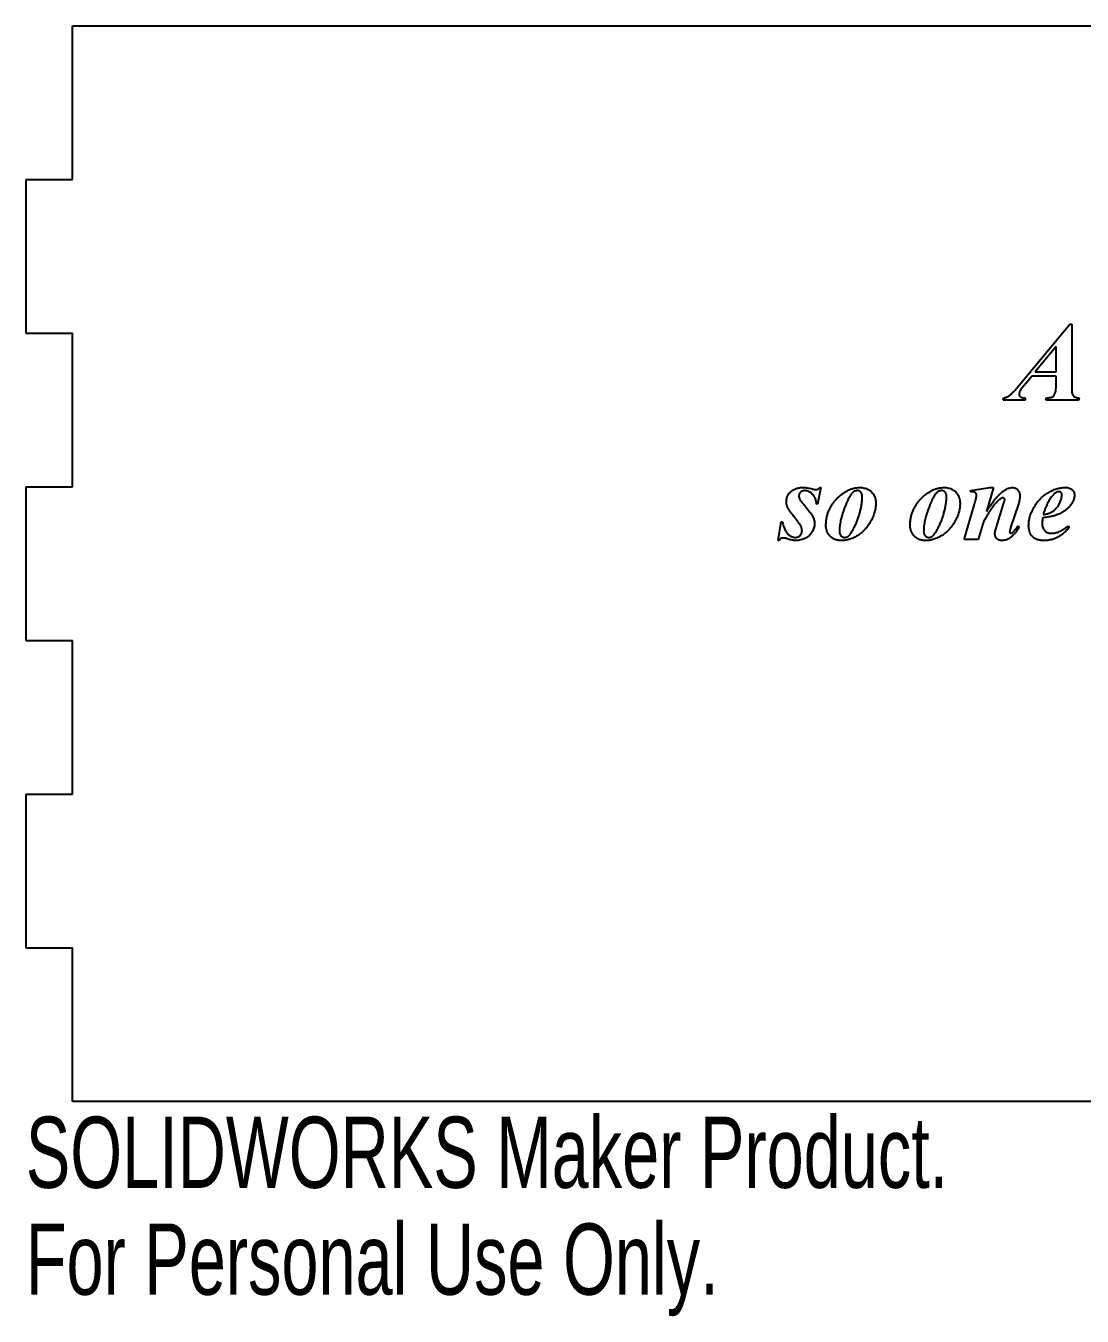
# Model space of a CAD drawing. Header units: inches. Extents: x -17.5 to 0, y -0.6 to 2.9.
# Drawn here: x -17.5 to -14.677, y -0.573 to 2.875 of the extents above; entities that cross this region are included whole.
import ezdxf

# ---------------------------------------------------------------- set-up
doc = ezdxf.new("R2010")
doc.units = ezdxf.units.IN
doc.header["$MEASUREMENT"] = 0
doc.styles.add('SLDTEXTSTYLE0', font='TXT', dxfattribs={"width": 0.7})

msp = doc.modelspace()

# ---------------------------------------------------------------- linework, layer by layer
at = {"color": 7, "linetype": 'Continuous', "lineweight": 25}
for p, q in [((-17.375, 2.875), (0, 2.875)), ((-17.375, 2.4643), (-17.375, 2.875)), ((-17.5, 2.4643), (-17.5, 2.0536)), ((-17.5, 2.4643), (-17.375, 2.4643)), ((-14.8494, 1.9101), (-14.7106, 2.0778)), ((-14.7106, 2.0778), (-14.705, 2.0778)), ((-14.705, 2.0778), (-14.705, 1.9002)), ((-17.5, 2.0536), (-17.375, 2.0536)), ((-17.375, 1.6429), (-17.375, 2.0536)), ((-14.7467, 2.0177), (-14.8027, 1.95)), ((-14.7467, 1.95), (-14.7467, 2.0177)), ((-14.8118, 1.9389), (-14.8219, 1.9267)), ((-14.7467, 1.9389), (-14.8118, 1.9389)), ((-14.8027, 1.95), (-14.7467, 1.95)), ((-14.7467, 1.9111), (-14.7467, 1.9389)), ((-14.8219, 1.9267), (-14.8383, 1.9069)), ((-14.8885, 1.875), (-14.887, 1.8806)), ((-14.8297, 1.875), (-14.8885, 1.875)), ((-14.8297, 1.8806), (-14.8297, 1.875)), ((-14.7744, 1.875), (-14.7728, 1.8806)), ((-14.687, 1.875), (-14.7744, 1.875)), ((-14.6855, 1.8806), (-14.687, 1.875)), ((-17.5, 1.6429), (-17.5, 1.2321)), ((-17.5, 1.6429), (-17.375, 1.6429)), ((-15.3758, 1.6412), (-15.3842, 1.5967)), ((-15.3786, 1.6412), (-15.3758, 1.6412)), ((-14.9758, 1.6329), (-14.9239, 1.6412)), ((-14.9758, 1.6301), (-14.9758, 1.6329)), ((-14.9145, 1.6412), (-14.9333, 1.5769)), ((-14.9239, 1.6412), (-14.9145, 1.6412)), ((-15.3842, 1.5967), (-15.3869, 1.5967)), ((-14.9925, 1.5023), (-14.965, 1.5966)), ((-14.9066, 1.5358), (-14.8863, 1.5999)), ((-14.8477, 1.5969), (-14.8685, 1.5339)), ((-15.4897, 1.4995), (-15.4814, 1.5495)), ((-15.4814, 1.5495), (-15.4786, 1.5495)), ((-14.942, 1.5467), (-14.955, 1.5023)), ((-14.8485, 1.5384), (-14.8457, 1.5351)), ((-14.7147, 1.5384), (-14.7119, 1.5347)), ((-15.4869, 1.4995), (-15.4897, 1.4995)), ((-14.955, 1.5023), (-14.9925, 1.5023)), ((-17.5, 1.2321), (-17.375, 1.2321)), ((-17.375, 0.8214), (-17.375, 1.2321)), ((-17.5, 0.8214), (-17.5, 0.4107)), ((-17.5, 0.8214), (-17.375, 0.8214)), ((-17.5, 0.4107), (-17.375, 0.4107)), ((-17.375, 0), (-17.375, 0.4107)), ((0, 0), (-17.375, 0))]:
    msp.add_line(p, q, dxfattribs=at)
for points, knots in [([(-14.8729, 1.8861), (-14.8722, 1.8866), (-14.8706, 1.8878), (-14.8682, 1.8898), (-14.8657, 1.8923), (-14.8628, 1.8951), (-14.8598, 1.8983), (-14.8565, 1.9018), (-14.853, 1.9058), (-14.8506, 1.9086), (-14.8494, 1.9101)], [0, 0, 0, 0, 0.080868, 0.174027, 0.279711, 0.397173, 0.529228, 0.672323, 0.830163, 1, 1, 1, 1]), ([(-14.8443, 1.8971), (-14.8447, 1.896), (-14.8456, 1.8939), (-14.8457, 1.8916), (-14.8458, 1.8905)], [0, 0, 0, 0, 0.51083, 1, 1, 1, 1]), ([(-14.8383, 1.9069), (-14.8396, 1.9052), (-14.8418, 1.9021), (-14.8435, 1.8987), (-14.8443, 1.8971)], [0, 0, 0, 0, 0.543214, 1, 1, 1, 1]), ([(-14.7582, 1.8824), (-14.7575, 1.8828), (-14.7561, 1.8836), (-14.7542, 1.8854), (-14.7524, 1.8877), (-14.7506, 1.8905), (-14.7491, 1.8941), (-14.7479, 1.8988), (-14.7471, 1.9046), (-14.7468, 1.9088), (-14.7467, 1.9111)], [0, 0, 0, 0, 0.0722744, 0.1520814, 0.2399045, 0.3400598, 0.4597177, 0.608158, 0.7873373, 1, 1, 1, 1]), ([(-14.705, 1.9002), (-14.7049, 1.8986), (-14.7048, 1.8958), (-14.7041, 1.8917), (-14.7026, 1.8884), (-14.7006, 1.8856), (-14.6978, 1.8836), (-14.6943, 1.8821), (-14.6902, 1.881), (-14.6871, 1.8807), (-14.6855, 1.8806)], [0, 0, 0, 0, 0.1458886, 0.2735553, 0.3860834, 0.4890821, 0.5940039, 0.7114123, 0.8449916, 1, 1, 1, 1]), ([(-14.887, 1.8806), (-14.8857, 1.8808), (-14.8831, 1.8813), (-14.8795, 1.8825), (-14.8761, 1.8841), (-14.874, 1.8854), (-14.8729, 1.8861)], [0, 0, 0, 0, 0.259532, 0.50934, 0.756924, 1, 1, 1, 1]), ([(-14.8458, 1.8905), (-14.8458, 1.8899), (-14.8457, 1.8887), (-14.8448, 1.887), (-14.8437, 1.8853), (-14.842, 1.8838), (-14.8398, 1.8825), (-14.837, 1.8815), (-14.8335, 1.8808), (-14.831, 1.8807), (-14.8297, 1.8806)], [0, 0, 0, 0, 0.084301, 0.171358, 0.265927, 0.373966, 0.495905, 0.638125, 0.806687, 1, 1, 1, 1]), ([(-14.7728, 1.8806), (-14.7709, 1.8807), (-14.7676, 1.881), (-14.7633, 1.8815), (-14.7603, 1.8819), (-14.7588, 1.8823), (-14.7582, 1.8824)], [0, 0, 0, 0, 0.386808, 0.682625, 0.885173, 1, 1, 1, 1]), ([(-15.4675, 1.6039), (-15.4675, 1.6052), (-15.4674, 1.6077), (-15.4668, 1.6115), (-15.4659, 1.6151), (-15.4646, 1.6185), (-15.4629, 1.6218), (-15.4609, 1.6249), (-15.4584, 1.6278), (-15.4556, 1.6306), (-15.4525, 1.6331), (-15.4491, 1.6353), (-15.4453, 1.6371), (-15.4413, 1.6386), (-15.4369, 1.6397), (-15.4322, 1.6406), (-15.4273, 1.6411), (-15.4239, 1.6411), (-15.4221, 1.6412)], [0, 0, 0, 0, 0.059206, 0.117017, 0.172813, 0.228349, 0.283605, 0.339563, 0.39695, 0.45597, 0.516732, 0.578175, 0.641074, 0.706379, 0.774283, 0.845821, 0.920436, 1, 1, 1, 1]), ([(-15.4185, 1.6329), (-15.4196, 1.6328), (-15.4217, 1.6327), (-15.4247, 1.6319), (-15.4274, 1.6307), (-15.4298, 1.629), (-15.4317, 1.6269), (-15.4331, 1.6246), (-15.434, 1.6221), (-15.4341, 1.6203), (-15.4342, 1.6194)], [0, 0, 0, 0, 0.142331, 0.273091, 0.401783, 0.528907, 0.653372, 0.767895, 0.882167, 1, 1, 1, 1]), ([(-15.4221, 1.6412), (-15.4205, 1.6411), (-15.417, 1.6411), (-15.4115, 1.6403), (-15.4054, 1.6392), (-15.4013, 1.6381), (-15.3991, 1.6376)], [0, 0, 0, 0, 0.213653, 0.4494, 0.711873, 1, 1, 1, 1]), ([(-15.3869, 1.5967), (-15.3871, 1.5981), (-15.3873, 1.6008), (-15.388, 1.6046), (-15.389, 1.6083), (-15.3902, 1.6117), (-15.3917, 1.615), (-15.3934, 1.6179), (-15.3954, 1.6207), (-15.3985, 1.6239), (-15.4024, 1.6275), (-15.4076, 1.6305), (-15.413, 1.6325), (-15.4167, 1.6327), (-15.4185, 1.6329)], [0, 0, 0, 0, 0.077861, 0.152341, 0.223862, 0.292897, 0.359225, 0.425334, 0.489584, 0.554298, 0.677497, 0.790085, 0.895581, 1, 1, 1, 1]), ([(-15.3991, 1.6376), (-15.398, 1.6373), (-15.396, 1.6368), (-15.3931, 1.6362), (-15.3905, 1.6359), (-15.3889, 1.6358), (-15.3882, 1.6358)], [0, 0, 0, 0, 0.301428, 0.568151, 0.800344, 1, 1, 1, 1]), ([(-15.3882, 1.6358), (-15.3872, 1.6359), (-15.3854, 1.636), (-15.3827, 1.6371), (-15.3804, 1.6388), (-15.3792, 1.6404), (-15.3786, 1.6412)], [0, 0, 0, 0, 0.248846, 0.485926, 0.732908, 1, 1, 1, 1]), ([(-15.3619, 1.5409), (-15.3618, 1.5443), (-15.3616, 1.551), (-15.3601, 1.5609), (-15.3576, 1.5705), (-15.354, 1.5796), (-15.3496, 1.5883), (-15.3448, 1.5965), (-15.3393, 1.604), (-15.3333, 1.611), (-15.3269, 1.6175), (-15.3198, 1.6233), (-15.3124, 1.6284), (-15.3046, 1.6329), (-15.2964, 1.6366), (-15.288, 1.6393), (-15.2795, 1.6409), (-15.2737, 1.6411), (-15.2708, 1.6412)], [0, 0, 0, 0, 0.068373, 0.135108, 0.201218, 0.267276, 0.332787, 0.396645, 0.459164, 0.521042, 0.582325, 0.643264, 0.703651, 0.764819, 0.825173, 0.88396, 0.941824, 1, 1, 1, 1]), ([(-15.2898, 1.6283), (-15.2907, 1.6274), (-15.2926, 1.6255), (-15.2952, 1.6219), (-15.298, 1.6177), (-15.3009, 1.6126), (-15.3038, 1.6068), (-15.3068, 1.6002), (-15.3099, 1.5929), (-15.313, 1.5849), (-15.316, 1.5766), (-15.3186, 1.5684), (-15.3208, 1.5604), (-15.3227, 1.5527), (-15.324, 1.5451), (-15.3251, 1.5377), (-15.3257, 1.5305), (-15.3258, 1.5258), (-15.3258, 1.5235)], [0, 0, 0, 0, 0.033249, 0.072559, 0.117666, 0.169098, 0.227007, 0.290985, 0.362132, 0.439493, 0.518973, 0.59539, 0.668972, 0.739827, 0.808386, 0.874496, 0.93831, 1, 1, 1, 1]), ([(-15.2769, 1.6329), (-15.2781, 1.6328), (-15.2805, 1.6327), (-15.284, 1.6318), (-15.2871, 1.6304), (-15.2889, 1.629), (-15.2898, 1.6283)], [0, 0, 0, 0, 0.267997, 0.517347, 0.757714, 1, 1, 1, 1]), ([(-15.2647, 1.6168), (-15.2648, 1.618), (-15.2648, 1.6203), (-15.2655, 1.6235), (-15.2667, 1.6263), (-15.2683, 1.6287), (-15.2702, 1.6305), (-15.2723, 1.6319), (-15.2745, 1.6327), (-15.2761, 1.6328), (-15.2769, 1.6329)], [0, 0, 0, 0, 0.160943, 0.307485, 0.440153, 0.565263, 0.682999, 0.791977, 0.894836, 1, 1, 1, 1]), ([(-15.2708, 1.6412), (-15.2689, 1.6411), (-15.2652, 1.641), (-15.2596, 1.64), (-15.2542, 1.6383), (-15.2491, 1.6359), (-15.2443, 1.633), (-15.2402, 1.6294), (-15.2366, 1.6253), (-15.2337, 1.6207), (-15.2314, 1.6158), (-15.2298, 1.6105), (-15.2288, 1.605), (-15.2287, 1.6013), (-15.2286, 1.5993)], [0, 0, 0, 0, 0.085554, 0.169688, 0.253802, 0.339259, 0.42356, 0.504942, 0.585336, 0.66653, 0.748481, 0.83034, 0.913832, 1, 1, 1, 1]), ([(-15.1369, 1.5409), (-15.1368, 1.5443), (-15.1366, 1.551), (-15.1351, 1.5609), (-15.1326, 1.5705), (-15.129, 1.5796), (-15.1246, 1.5883), (-15.1198, 1.5965), (-15.1143, 1.604), (-15.1083, 1.611), (-15.1019, 1.6175), (-15.0948, 1.6233), (-15.0874, 1.6284), (-15.0796, 1.6329), (-15.0714, 1.6366), (-15.063, 1.6393), (-15.0545, 1.6409), (-15.0487, 1.6411), (-15.0458, 1.6412)], [0, 0, 0, 0, 0.068373, 0.135108, 0.201218, 0.267276, 0.332787, 0.396645, 0.459164, 0.521042, 0.582325, 0.643264, 0.703651, 0.764819, 0.825173, 0.88396, 0.941824, 1, 1, 1, 1]), ([(-15.0648, 1.6283), (-15.0657, 1.6274), (-15.0676, 1.6255), (-15.0702, 1.6219), (-15.073, 1.6177), (-15.0759, 1.6126), (-15.0788, 1.6068), (-15.0818, 1.6002), (-15.0849, 1.5929), (-15.088, 1.5849), (-15.091, 1.5766), (-15.0936, 1.5684), (-15.0958, 1.5604), (-15.0977, 1.5527), (-15.099, 1.5451), (-15.1001, 1.5377), (-15.1007, 1.5305), (-15.1008, 1.5258), (-15.1008, 1.5235)], [0, 0, 0, 0, 0.033249, 0.072559, 0.117666, 0.169098, 0.227007, 0.290985, 0.362132, 0.439493, 0.518973, 0.59539, 0.668972, 0.739827, 0.808386, 0.874496, 0.93831, 1, 1, 1, 1]), ([(-15.0519, 1.6329), (-15.0531, 1.6328), (-15.0555, 1.6327), (-15.059, 1.6318), (-15.0621, 1.6304), (-15.0639, 1.629), (-15.0648, 1.6283)], [0, 0, 0, 0, 0.267997, 0.517347, 0.757714, 1, 1, 1, 1]), ([(-15.0397, 1.6168), (-15.0398, 1.618), (-15.0398, 1.6203), (-15.0405, 1.6235), (-15.0417, 1.6263), (-15.0433, 1.6287), (-15.0452, 1.6305), (-15.0473, 1.6319), (-15.0495, 1.6327), (-15.0511, 1.6328), (-15.0519, 1.6329)], [0, 0, 0, 0, 0.160943, 0.307485, 0.440153, 0.565263, 0.682999, 0.791977, 0.894836, 1, 1, 1, 1]), ([(-15.0458, 1.6412), (-15.0439, 1.6411), (-15.0402, 1.641), (-15.0346, 1.64), (-15.0292, 1.6383), (-15.0241, 1.6359), (-15.0193, 1.633), (-15.0152, 1.6294), (-15.0116, 1.6253), (-15.0087, 1.6207), (-15.0064, 1.6158), (-15.0048, 1.6105), (-15.0038, 1.605), (-15.0037, 1.6013), (-15.0036, 1.5993)], [0, 0, 0, 0, 0.085554, 0.169688, 0.253802, 0.339259, 0.42356, 0.504942, 0.585336, 0.66653, 0.748481, 0.83034, 0.913832, 1, 1, 1, 1]), ([(-14.9593, 1.6189), (-14.9594, 1.62), (-14.9594, 1.6221), (-14.9605, 1.6249), (-14.9623, 1.6273), (-14.9645, 1.6286), (-14.9668, 1.6294), (-14.9692, 1.6298), (-14.9723, 1.63), (-14.9746, 1.6301), (-14.9758, 1.6301)], [0, 0, 0, 0, 0.143692, 0.268193, 0.387578, 0.517103, 0.59867, 0.70577, 0.838043, 1, 1, 1, 1]), ([(-14.9051, 1.6154), (-14.904, 1.6166), (-14.9018, 1.6189), (-14.8986, 1.6222), (-14.8955, 1.6252), (-14.8925, 1.628), (-14.8896, 1.6303), (-14.8868, 1.6324), (-14.8841, 1.6343), (-14.8808, 1.6362), (-14.8767, 1.6382), (-14.8719, 1.6399), (-14.8673, 1.641), (-14.8642, 1.6411), (-14.8628, 1.6412)], [0, 0, 0, 0, 0.096922, 0.187782, 0.272642, 0.351578, 0.425341, 0.493416, 0.556438, 0.614383, 0.721325, 0.820638, 0.912937, 1, 1, 1, 1]), ([(-14.8628, 1.6412), (-14.8615, 1.6411), (-14.859, 1.6409), (-14.8554, 1.6396), (-14.8521, 1.6375), (-14.8492, 1.6345), (-14.8468, 1.6309), (-14.845, 1.6267), (-14.8439, 1.622), (-14.8438, 1.6187), (-14.8438, 1.617)], [0, 0, 0, 0, 0.11115, 0.220348, 0.332299, 0.453462, 0.580543, 0.710706, 0.849887, 1, 1, 1, 1]), ([(-14.8203, 1.5388), (-14.8202, 1.5409), (-14.8202, 1.5449), (-14.8195, 1.551), (-14.8184, 1.5571), (-14.8169, 1.5632), (-14.815, 1.5693), (-14.8126, 1.5754), (-14.8099, 1.5815), (-14.8067, 1.5875), (-14.8032, 1.5934), (-14.7993, 1.5991), (-14.7951, 1.6044), (-14.7906, 1.6094), (-14.7858, 1.6142), (-14.7807, 1.6186), (-14.7753, 1.6227), (-14.7696, 1.6265), (-14.7637, 1.6299), (-14.7578, 1.6329), (-14.752, 1.6355), (-14.746, 1.6375), (-14.7401, 1.6392), (-14.7342, 1.6403), (-14.7283, 1.6411), (-14.7243, 1.6411), (-14.7223, 1.6412)], [0, 0, 0, 0, 0.039082, 0.078362, 0.117989, 0.158248, 0.199189, 0.24105, 0.28388, 0.328057, 0.3726, 0.416552, 0.459861, 0.503325, 0.546527, 0.59004, 0.633619, 0.677877, 0.721755, 0.764051, 0.805409, 0.845552, 0.884872, 0.923553, 0.962033, 1, 1, 1, 1]), ([(-14.7816, 1.569), (-14.7795, 1.5693), (-14.7757, 1.5699), (-14.7704, 1.571), (-14.7658, 1.5723), (-14.7618, 1.5739), (-14.7582, 1.5757), (-14.7547, 1.5781), (-14.7513, 1.5808), (-14.7479, 1.5841), (-14.7447, 1.5878), (-14.7416, 1.592), (-14.7388, 1.5966), (-14.7363, 1.6017), (-14.7341, 1.6068), (-14.7325, 1.6119), (-14.7316, 1.6168), (-14.7314, 1.62), (-14.7314, 1.6216)], [0, 0, 0, 0, 0.076865, 0.145034, 0.205136, 0.257311, 0.307089, 0.35899, 0.414116, 0.473151, 0.535406, 0.600225, 0.668527, 0.740015, 0.811443, 0.877706, 0.940411, 1, 1, 1, 1]), ([(-14.7394, 1.6301), (-14.7406, 1.6299), (-14.7432, 1.6296), (-14.7471, 1.6277), (-14.7511, 1.6247), (-14.7537, 1.6221), (-14.755, 1.6207)], [0, 0, 0, 0, 0.195013, 0.416861, 0.68378, 1, 1, 1, 1]), ([(-14.7314, 1.6216), (-14.7314, 1.6222), (-14.7314, 1.6234), (-14.7319, 1.6251), (-14.7326, 1.6266), (-14.7336, 1.6278), (-14.7348, 1.6289), (-14.7362, 1.6296), (-14.7377, 1.63), (-14.7388, 1.6301), (-14.7394, 1.6301)], [0, 0, 0, 0, 0.142801, 0.272978, 0.397465, 0.51751, 0.637554, 0.753126, 0.873718, 1, 1, 1, 1]), ([(-14.7223, 1.6412), (-14.7204, 1.6411), (-14.7169, 1.641), (-14.7119, 1.6399), (-14.7076, 1.6381), (-14.7042, 1.6355), (-14.7014, 1.6323), (-14.6994, 1.6288), (-14.6983, 1.6248), (-14.6981, 1.622), (-14.6981, 1.6206)], [0, 0, 0, 0, 0.157556, 0.296643, 0.423401, 0.542675, 0.6567, 0.76879, 0.880952, 1, 1, 1, 1]), ([(-15.4636, 1.587), (-15.4642, 1.5882), (-15.4654, 1.5908), (-15.4666, 1.5949), (-15.4674, 1.5993), (-15.4674, 1.6023), (-15.4675, 1.6039)], [0, 0, 0, 0, 0.238905, 0.484724, 0.736486, 1, 1, 1, 1]), ([(-15.4429, 1.5582), (-15.4441, 1.5597), (-15.4465, 1.5626), (-15.4497, 1.5669), (-15.4528, 1.5708), (-15.4555, 1.5746), (-15.458, 1.5781), (-15.4601, 1.5812), (-15.462, 1.5842), (-15.4631, 1.5861), (-15.4636, 1.587)], [0, 0, 0, 0, 0.163661, 0.315484, 0.456034, 0.586544, 0.706092, 0.815425, 0.912231, 1, 1, 1, 1]), ([(-15.4342, 1.6194), (-15.4341, 1.6179), (-15.4339, 1.6149), (-15.4328, 1.6112), (-15.4312, 1.6082), (-15.4295, 1.6056), (-15.4273, 1.6027), (-15.4256, 1.6007), (-15.4247, 1.5996)], [0, 0, 0, 0, 0.201119, 0.398406, 0.508601, 0.646353, 0.809974, 1, 1, 1, 1]), ([(-15.4247, 1.5996), (-15.423, 1.5976), (-15.4197, 1.5938), (-15.4152, 1.5883), (-15.4111, 1.5833), (-15.4076, 1.5787), (-15.4045, 1.5747), (-15.4018, 1.5711), (-15.3997, 1.5681), (-15.3976, 1.5646), (-15.3955, 1.5605), (-15.3938, 1.5554), (-15.3927, 1.5502), (-15.3926, 1.5467), (-15.3925, 1.5449)], [0, 0, 0, 0, 0.120187, 0.230514, 0.329957, 0.419154, 0.497491, 0.565519, 0.623828, 0.671023, 0.754262, 0.836198, 0.917475, 1, 1, 1, 1]), ([(-15.2286, 1.5993), (-15.2287, 1.5973), (-15.2287, 1.5933), (-15.2294, 1.5873), (-15.2304, 1.5813), (-15.2318, 1.5753), (-15.2337, 1.5692), (-15.236, 1.5632), (-15.2387, 1.5572), (-15.2418, 1.5512), (-15.2452, 1.5454), (-15.2489, 1.5399), (-15.2529, 1.5347), (-15.2571, 1.5297), (-15.2616, 1.5252), (-15.2664, 1.5209), (-15.2714, 1.5169), (-15.2767, 1.5133), (-15.2821, 1.5101), (-15.2875, 1.5072), (-15.2929, 1.5049), (-15.2984, 1.5029), (-15.3038, 1.5014), (-15.3093, 1.5003), (-15.3148, 1.4996), (-15.3185, 1.4996), (-15.3203, 1.4995)], [0, 0, 0, 0, 0.040288, 0.081046, 0.121912, 0.163592, 0.205763, 0.249164, 0.293302, 0.33884, 0.384474, 0.429222, 0.47316, 0.516609, 0.559725, 0.602707, 0.645492, 0.688706, 0.731235, 0.772081, 0.811808, 0.850842, 0.888714, 0.926191, 0.963211, 1, 1, 1, 1]), ([(-15.302, 1.5114), (-15.3014, 1.5119), (-15.3002, 1.5129), (-15.2984, 1.5149), (-15.2966, 1.5173), (-15.2947, 1.5201), (-15.2927, 1.5233), (-15.2905, 1.5268), (-15.2883, 1.5308), (-15.2852, 1.5368), (-15.2815, 1.5447), (-15.2774, 1.5547), (-15.2739, 1.5651), (-15.2707, 1.5759), (-15.268, 1.5866), (-15.2662, 1.5971), (-15.265, 1.6071), (-15.2648, 1.6136), (-15.2647, 1.6168)], [0, 0, 0, 0, 0.019705, 0.042924, 0.069319, 0.09916, 0.132071, 0.168505, 0.208627, 0.25247, 0.344777, 0.439194, 0.536414, 0.636224, 0.735117, 0.828115, 0.916399, 1, 1, 1, 1]), ([(-15.0036, 1.5993), (-15.0037, 1.5973), (-15.0037, 1.5933), (-15.0044, 1.5873), (-15.0054, 1.5813), (-15.0068, 1.5753), (-15.0087, 1.5692), (-15.011, 1.5632), (-15.0137, 1.5572), (-15.0168, 1.5512), (-15.0202, 1.5454), (-15.0239, 1.5399), (-15.0279, 1.5347), (-15.0321, 1.5297), (-15.0366, 1.5252), (-15.0414, 1.5209), (-15.0464, 1.5169), (-15.0517, 1.5133), (-15.0571, 1.5101), (-15.0625, 1.5072), (-15.0679, 1.5049), (-15.0734, 1.5029), (-15.0788, 1.5014), (-15.0843, 1.5003), (-15.0898, 1.4996), (-15.0935, 1.4996), (-15.0953, 1.4995)], [0, 0, 0, 0, 0.040288, 0.081046, 0.121912, 0.163592, 0.205763, 0.249164, 0.293302, 0.33884, 0.384474, 0.429222, 0.47316, 0.516609, 0.559725, 0.602707, 0.645492, 0.688706, 0.731235, 0.772081, 0.811808, 0.850842, 0.888714, 0.926191, 0.963211, 1, 1, 1, 1]), ([(-15.077, 1.5114), (-15.0764, 1.5119), (-15.0752, 1.5129), (-15.0734, 1.5149), (-15.0716, 1.5173), (-15.0697, 1.5201), (-15.0677, 1.5233), (-15.0655, 1.5268), (-15.0633, 1.5308), (-15.0602, 1.5368), (-15.0565, 1.5447), (-15.0524, 1.5547), (-15.0489, 1.5651), (-15.0457, 1.5759), (-15.043, 1.5866), (-15.0412, 1.5971), (-15.04, 1.6071), (-15.0398, 1.6136), (-15.0397, 1.6168)], [0, 0, 0, 0, 0.019705, 0.042924, 0.069319, 0.09916, 0.132071, 0.168505, 0.208627, 0.25247, 0.344777, 0.439194, 0.536414, 0.636224, 0.735117, 0.828115, 0.916399, 1, 1, 1, 1]), ([(-14.965, 1.5966), (-14.9644, 1.5988), (-14.9632, 1.603), (-14.9616, 1.6089), (-14.9603, 1.6141), (-14.9596, 1.6174), (-14.9593, 1.6189)], [0, 0, 0, 0, 0.297706, 0.565151, 0.797817, 1, 1, 1, 1]), ([(-14.9024, 1.6056), (-14.9041, 1.6039), (-14.9076, 1.6003), (-14.9126, 1.5944), (-14.9177, 1.588), (-14.9226, 1.5809), (-14.9276, 1.5732), (-14.9325, 1.5649), (-14.9374, 1.556), (-14.9404, 1.5498), (-14.942, 1.5467)], [0, 0, 0, 0, 0.1027659, 0.2109917, 0.3258082, 0.4462553, 0.5742688, 0.709207, 0.8507118, 1, 1, 1, 1]), ([(-14.9333, 1.5769), (-14.9318, 1.5792), (-14.9289, 1.5835), (-14.9247, 1.5897), (-14.9207, 1.5954), (-14.917, 1.6004), (-14.9137, 1.605), (-14.9106, 1.609), (-14.9078, 1.6124), (-14.906, 1.6145), (-14.9051, 1.6154)], [0, 0, 0, 0, 0.170885, 0.328423, 0.473151, 0.60457, 0.722896, 0.827784, 0.920751, 1, 1, 1, 1]), ([(-14.8887, 1.6134), (-14.8897, 1.6133), (-14.8919, 1.6131), (-14.8952, 1.6114), (-14.8988, 1.6089), (-14.9011, 1.6068), (-14.9024, 1.6056)], [0, 0, 0, 0, 0.18595, 0.410703, 0.678753, 1, 1, 1, 1]), ([(-14.8842, 1.6092), (-14.8843, 1.6097), (-14.8844, 1.6108), (-14.8855, 1.6122), (-14.8869, 1.6133), (-14.8881, 1.6134), (-14.8887, 1.6134)], [0, 0, 0, 0, 0.237424, 0.485936, 0.744903, 1, 1, 1, 1]), ([(-14.8863, 1.5999), (-14.886, 1.6009), (-14.8854, 1.6027), (-14.8847, 1.6052), (-14.8843, 1.6073), (-14.8842, 1.6086), (-14.8842, 1.6092)], [0, 0, 0, 0, 0.323477, 0.595772, 0.822213, 1, 1, 1, 1]), ([(-14.8438, 1.617), (-14.8438, 1.6156), (-14.844, 1.6125), (-14.8447, 1.6077), (-14.846, 1.6024), (-14.8471, 1.5988), (-14.8477, 1.5969)], [0, 0, 0, 0, 0.211602, 0.448481, 0.711298, 1, 1, 1, 1]), ([(-14.755, 1.6207), (-14.7564, 1.6192), (-14.7591, 1.6161), (-14.7628, 1.6109), (-14.7664, 1.6053), (-14.7697, 1.599), (-14.773, 1.5923), (-14.776, 1.585), (-14.7789, 1.5772), (-14.7807, 1.5718), (-14.7816, 1.569)], [0, 0, 0, 0, 0.102496, 0.210714, 0.32463, 0.445355, 0.572975, 0.707181, 0.84953, 1, 1, 1, 1]), ([(-14.7042, 1.5999), (-14.7056, 1.5977), (-14.7085, 1.5933), (-14.7136, 1.5874), (-14.7192, 1.5822), (-14.7254, 1.5777), (-14.7321, 1.5737), (-14.7391, 1.5703), (-14.7465, 1.5673), (-14.7517, 1.5658), (-14.7543, 1.565)], [0, 0, 0, 0, 0.126688, 0.250228, 0.372514, 0.49468, 0.617641, 0.742739, 0.869822, 1, 1, 1, 1]), ([(-14.6981, 1.6206), (-14.6981, 1.6188), (-14.6983, 1.6153), (-14.6995, 1.61), (-14.7014, 1.6048), (-14.7032, 1.6015), (-14.7042, 1.5999)], [0, 0, 0, 0, 0.242528, 0.485953, 0.737487, 1, 1, 1, 1]), ([(-15.4258, 1.525), (-15.4259, 1.5261), (-15.4259, 1.5284), (-15.4265, 1.5317), (-15.4275, 1.535), (-15.4286, 1.5378), (-15.4298, 1.5401), (-15.4309, 1.542), (-15.4323, 1.5442), (-15.434, 1.5465), (-15.4358, 1.5491), (-15.4379, 1.552), (-15.4404, 1.555), (-15.442, 1.5571), (-15.4429, 1.5582)], [0, 0, 0, 0, 0.0887119, 0.1785294, 0.2673067, 0.3594848, 0.4102811, 0.4683313, 0.5357585, 0.61169, 0.6955346, 0.7889017, 0.890017, 1, 1, 1, 1]), ([(-14.7829, 1.5606), (-14.7831, 1.5591), (-14.7834, 1.556), (-14.7838, 1.5517), (-14.7841, 1.5478), (-14.7841, 1.5454), (-14.7842, 1.5442)], [0, 0, 0, 0, 0.289329, 0.5539658, 0.7890769, 1, 1, 1, 1]), ([(-14.7543, 1.565), (-14.7562, 1.5645), (-14.7603, 1.5635), (-14.767, 1.5623), (-14.7746, 1.5614), (-14.78, 1.5609), (-14.7829, 1.5606)], [0, 0, 0, 0, 0.20459, 0.439082, 0.704993, 1, 1, 1, 1]), ([(-15.4786, 1.5495), (-15.4778, 1.5468), (-15.4764, 1.5417), (-15.474, 1.5347), (-15.4718, 1.529), (-15.4695, 1.5244), (-15.4671, 1.5207), (-15.4643, 1.5175), (-15.4613, 1.5146), (-15.4578, 1.5122), (-15.4543, 1.5103), (-15.4507, 1.509), (-15.4473, 1.508), (-15.445, 1.5079), (-15.4438, 1.5079)], [0, 0, 0, 0, 0.14611, 0.271517, 0.375986, 0.460515, 0.53329, 0.604763, 0.675568, 0.747344, 0.817325, 0.88161, 0.942014, 1, 1, 1, 1]), ([(-15.4438, 1.5079), (-15.4426, 1.5079), (-15.4402, 1.508), (-15.4367, 1.509), (-15.4336, 1.5106), (-15.4309, 1.5128), (-15.4286, 1.5154), (-15.427, 1.5184), (-15.426, 1.5216), (-15.4259, 1.5238), (-15.4258, 1.525)], [0, 0, 0, 0, 0.135347, 0.262472, 0.387342, 0.513271, 0.639004, 0.759062, 0.877157, 1, 1, 1, 1]), ([(-15.3925, 1.5449), (-15.3926, 1.5429), (-15.3927, 1.5391), (-15.3939, 1.5334), (-15.3958, 1.5279), (-15.3985, 1.5225), (-15.4019, 1.5175), (-15.4061, 1.513), (-15.4111, 1.5091), (-15.4167, 1.5057), (-15.4227, 1.503), (-15.429, 1.501), (-15.4354, 1.4997), (-15.4397, 1.4996), (-15.4418, 1.4995)], [0, 0, 0, 0, 0.07822, 0.155435, 0.233166, 0.31313, 0.394389, 0.475572, 0.560528, 0.649127, 0.738541, 0.826585, 0.913061, 1, 1, 1, 1]), ([(-15.3203, 1.4995), (-15.3219, 1.4995), (-15.325, 1.4996), (-15.3296, 1.5002), (-15.3339, 1.5011), (-15.3379, 1.5024), (-15.3416, 1.5041), (-15.3451, 1.5062), (-15.3483, 1.5087), (-15.3511, 1.5115), (-15.3536, 1.5146), (-15.3559, 1.5178), (-15.3578, 1.5213), (-15.3593, 1.5249), (-15.3605, 1.5287), (-15.3613, 1.5326), (-15.3619, 1.5367), (-15.3619, 1.5395), (-15.3619, 1.5409)], [0, 0, 0, 0, 0.072878, 0.142298, 0.208199, 0.271692, 0.33365, 0.394303, 0.454151, 0.514931, 0.575502, 0.635011, 0.694027, 0.75313, 0.812473, 0.873468, 0.935645, 1, 1, 1, 1]), ([(-15.3258, 1.5235), (-15.3258, 1.5224), (-15.3257, 1.5203), (-15.3249, 1.5173), (-15.3236, 1.5146), (-15.3218, 1.5122), (-15.3197, 1.5103), (-15.3173, 1.5089), (-15.3148, 1.508), (-15.313, 1.5079), (-15.3121, 1.5079)], [0, 0, 0, 0, 0.141117, 0.271235, 0.399612, 0.526778, 0.652943, 0.768103, 0.883172, 1, 1, 1, 1]), ([(-15.0953, 1.4995), (-15.0969, 1.4995), (-15.1, 1.4996), (-15.1046, 1.5002), (-15.1089, 1.5011), (-15.1129, 1.5024), (-15.1166, 1.5041), (-15.1201, 1.5062), (-15.1233, 1.5087), (-15.1261, 1.5115), (-15.1286, 1.5146), (-15.1309, 1.5178), (-15.1328, 1.5213), (-15.1343, 1.5249), (-15.1355, 1.5287), (-15.1363, 1.5326), (-15.1369, 1.5367), (-15.1369, 1.5395), (-15.1369, 1.5409)], [0, 0, 0, 0, 0.072878, 0.142298, 0.208199, 0.271692, 0.33365, 0.394303, 0.454151, 0.514931, 0.575502, 0.635011, 0.694027, 0.75313, 0.812473, 0.873468, 0.935645, 1, 1, 1, 1]), ([(-15.1008, 1.5235), (-15.1008, 1.5224), (-15.1007, 1.5203), (-15.0999, 1.5173), (-15.0986, 1.5146), (-15.0968, 1.5122), (-15.0947, 1.5103), (-15.0923, 1.5089), (-15.0898, 1.508), (-15.088, 1.5079), (-15.0871, 1.5079)], [0, 0, 0, 0, 0.141117, 0.271235, 0.399612, 0.526778, 0.652943, 0.768103, 0.883172, 1, 1, 1, 1]), ([(-14.9104, 1.517), (-14.9104, 1.5181), (-14.9102, 1.5208), (-14.9095, 1.5251), (-14.9082, 1.5302), (-14.9071, 1.5338), (-14.9066, 1.5358)], [0, 0, 0, 0, 0.183214, 0.411654, 0.683026, 1, 1, 1, 1]), ([(-14.8457, 1.5351), (-14.8475, 1.5323), (-14.8509, 1.5269), (-14.8564, 1.5197), (-14.8619, 1.5135), (-14.8676, 1.5084), (-14.8733, 1.5044), (-14.8791, 1.5016), (-14.8851, 1.4999), (-14.8891, 1.4996), (-14.8911, 1.4995)], [0, 0, 0, 0, 0.165262, 0.316603, 0.45397, 0.57917, 0.693818, 0.800285, 0.901451, 1, 1, 1, 1]), ([(-14.8685, 1.5339), (-14.8689, 1.5326), (-14.8696, 1.5304), (-14.8704, 1.5273), (-14.8709, 1.525), (-14.8711, 1.5237), (-14.8711, 1.5231)], [0, 0, 0, 0, 0.355168, 0.638877, 0.854433, 1, 1, 1, 1]), ([(-14.8711, 1.5231), (-14.871, 1.5227), (-14.8709, 1.5217), (-14.87, 1.5204), (-14.8688, 1.5195), (-14.8679, 1.5194), (-14.8675, 1.5193)], [0, 0, 0, 0, 0.249564, 0.517955, 0.78011, 1, 1, 1, 1]), ([(-14.8675, 1.5193), (-14.867, 1.5194), (-14.8658, 1.5195), (-14.8647, 1.5201), (-14.8642, 1.5205)], [0, 0, 0, 0, 0.462123, 1, 1, 1, 1]), ([(-14.8642, 1.5205), (-14.8633, 1.5212), (-14.8613, 1.5228), (-14.8586, 1.5257), (-14.8557, 1.5288), (-14.854, 1.5312), (-14.853, 1.5324)], [0, 0, 0, 0, 0.2222616, 0.4624979, 0.72018, 1, 1, 1, 1]), ([(-14.853, 1.5324), (-14.8528, 1.5328), (-14.8522, 1.5336), (-14.8511, 1.535), (-14.8499, 1.5366), (-14.849, 1.5378), (-14.8485, 1.5384)], [0, 0, 0, 0, 0.18485, 0.41446, 0.680809, 1, 1, 1, 1]), ([(-14.7782, 1.4995), (-14.7801, 1.4995), (-14.7838, 1.4996), (-14.7891, 1.5002), (-14.7939, 1.5011), (-14.7983, 1.5024), (-14.8022, 1.504), (-14.8057, 1.5061), (-14.8087, 1.5085), (-14.812, 1.5122), (-14.8153, 1.5174), (-14.8182, 1.5241), (-14.82, 1.5313), (-14.8202, 1.5363), (-14.8203, 1.5388)], [0, 0, 0, 0, 0.0872439, 0.1676407, 0.242272, 0.3112444, 0.3760439, 0.436772, 0.4945502, 0.5516101, 0.6633884, 0.7732089, 0.8847291, 1, 1, 1, 1]), ([(-14.7842, 1.5442), (-14.7841, 1.5424), (-14.784, 1.5389), (-14.7827, 1.534), (-14.7807, 1.5295), (-14.7778, 1.5258), (-14.7743, 1.5227), (-14.77, 1.5206), (-14.7653, 1.5192), (-14.762, 1.519), (-14.7602, 1.519)], [0, 0, 0, 0, 0.138619, 0.267658, 0.388404, 0.508312, 0.626725, 0.744958, 0.866809, 1, 1, 1, 1]), ([(-14.7119, 1.5347), (-14.7133, 1.5332), (-14.7159, 1.5301), (-14.72, 1.5259), (-14.724, 1.522), (-14.728, 1.5184), (-14.732, 1.5152), (-14.736, 1.5123), (-14.7399, 1.5097), (-14.7451, 1.5069), (-14.7518, 1.5039), (-14.7603, 1.5014), (-14.7691, 1.4998), (-14.7751, 1.4996), (-14.7782, 1.4995)], [0, 0, 0, 0, 0.0791, 0.154916, 0.227172, 0.295979, 0.361898, 0.424661, 0.484745, 0.542227, 0.654471, 0.766987, 0.881447, 1, 1, 1, 1]), ([(-14.7602, 1.519), (-14.7585, 1.519), (-14.7549, 1.5191), (-14.7497, 1.52), (-14.7444, 1.5213), (-14.739, 1.5232), (-14.7335, 1.5259), (-14.7275, 1.5293), (-14.7212, 1.5335), (-14.717, 1.5367), (-14.7147, 1.5384)], [0, 0, 0, 0, 0.10426, 0.209667, 0.317162, 0.427674, 0.547407, 0.683078, 0.833212, 1, 1, 1, 1]), ([(-15.4763, 1.5063), (-15.4774, 1.5063), (-15.4795, 1.5062), (-15.4819, 1.5053), (-15.4834, 1.5041), (-15.4846, 1.5029), (-15.4858, 1.5014), (-15.4865, 1.5002), (-15.4869, 1.4995)], [0, 0, 0, 0, 0.2535842, 0.4586334, 0.5603107, 0.6816842, 0.8293628, 1, 1, 1, 1]), ([(-15.4635, 1.5035), (-15.4649, 1.5039), (-15.4673, 1.5047), (-15.4708, 1.5056), (-15.4737, 1.5062), (-15.4755, 1.5062), (-15.4763, 1.5063)], [0, 0, 0, 0, 0.318585, 0.588557, 0.817312, 1, 1, 1, 1]), ([(-15.4418, 1.4995), (-15.4434, 1.4996), (-15.4467, 1.4997), (-15.4519, 1.5005), (-15.4576, 1.5018), (-15.4615, 1.5029), (-15.4635, 1.5035)], [0, 0, 0, 0, 0.210118, 0.445804, 0.708866, 1, 1, 1, 1]), ([(-15.3121, 1.5079), (-15.3111, 1.5079), (-15.3093, 1.508), (-15.3067, 1.5086), (-15.3042, 1.5098), (-15.3027, 1.5108), (-15.302, 1.5114)], [0, 0, 0, 0, 0.255377, 0.501412, 0.750643, 1, 1, 1, 1]), ([(-15.0871, 1.5079), (-15.0861, 1.5079), (-15.0843, 1.508), (-15.0817, 1.5086), (-15.0792, 1.5098), (-15.0777, 1.5108), (-15.077, 1.5114)], [0, 0, 0, 0, 0.255377, 0.501412, 0.750643, 1, 1, 1, 1]), ([(-14.8911, 1.4995), (-14.8925, 1.4996), (-14.8952, 1.4997), (-14.8991, 1.5007), (-14.9025, 1.5022), (-14.9054, 1.5044), (-14.9076, 1.507), (-14.9092, 1.5101), (-14.9103, 1.5134), (-14.9104, 1.5158), (-14.9104, 1.517)], [0, 0, 0, 0, 0.147078, 0.280065, 0.40603, 0.527558, 0.646344, 0.760367, 0.878039, 1, 1, 1, 1])]:
    msp.add_open_spline(points, degree=3, knots=knots, dxfattribs=at)

# ---------------------------------------------------------------- texts
at = {"color": 7, "linetype": 'Continuous', "char_height": 0.1903, "attachment_point": 1, "style": 'SLDTEXTSTYLE0'}
for s, insert in [('SOLIDWORKS Maker Product.', (-17.5, -0.0401)), ('For Personal Use Only.', (-17.5, -0.3256))]:
    msp.add_mtext(s, dxfattribs=dict(at, insert=insert))

doc.saveas('drawing.dxf')
